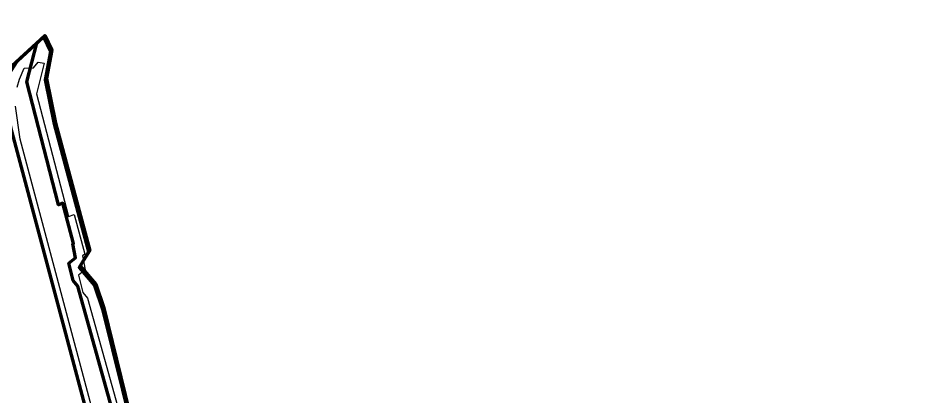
# Model space of a CAD drawing. Header units: millimetres. Extents: x 1378883 to 1389513, y 5662980 to 5673292.
# Drawn here: x 1383360 to 1385229, y 5671246 to 5672029 of the extents above; entities that cross this region are included whole.
import ezdxf

# ---------------------------------------------------------------- set-up
doc = ezdxf.new("R2010")
doc.units = ezdxf.units.MM
doc.layers.add('_5Інше', color=252, linetype='Continuous', lineweight=25)
for name, color, linetype in [('ВулНазва', 7, 'Continuous'), ('КартаСкан', 252, 'Continuous'), ('межа по генплану', 7, 'Continuous'), ('район', 6, 'Continuous')]:
    doc.layers.add(name, color=color, linetype=linetype)
picture_1 = doc.add_image_def('image1.tif', size_in_pixel=(29607, 29619))

# ---------------------------------------------------------------- blocks, each defined once
blk = doc.blocks.new('ЛвЗд')
at = {"layer": '_5Інше', "color": 204, "linetype": 'Continuous'}
for points in [[(46450.605, 29681.693), (46460.245, 29704.994)], [(46460.245, 29704.994), (46479.519, 29705.086)], [(46479.519, 29705.086), (46489.16, 29716.929)], [(46502.115, 29714.529), (46485.614, 29651.75)], [(46489.16, 29716.929), (46502.115, 29714.529)], [(46445.871, 29665.442), (46450.605, 29681.693)], [(46485.614, 29651.75), (46550, 29397)], [(46451, 29558), (46442, 29626)], [(46603.769, 28972.58), (46451, 29558)], [(46550, 29397), (46562, 29401)], [(46562, 29401), (46584, 29319)], [(46584, 29319), (46579, 29316)], [(46579, 29316), (46584, 29287)], [(46584, 29287), (46570, 29276)], [(46570, 29276), (46579, 29240)], [(46579, 29240), (46589, 29228)], [(46589, 29228), (46672.255, 28920.883)]]:
    blk.add_lwpolyline(points, dxfattribs=at)

msp = doc.modelspace()

# ---------------------------------------------------------------- linework, layer by layer
at = {"layer": 'межа по генплану', "color": 5, "lineweight": 70}
msp.add_lwpolyline([(1383241.6, 5671833.3), (1383413.2, 5671990.8), (1383427.7, 5671960.3), (1383416.5, 5671901.9), (1383435.2, 5671809.8), (1383506.1, 5671545.9), (1383486.5, 5671513.7), (1383518.8, 5671476.3), (1383535.2, 5671427.4), (1383596.9, 5671176.5)], dxfattribs=at)
msp.add_lwpolyline([(1383241.6, 5671833.3), (1383413.2, 5671990.8), (1383427.7, 5671960.3), (1383416.5, 5671901.9), (1383435.2, 5671809.8), (1383506.1, 5671545.9), (1383486.5, 5671513.7), (1383518.8, 5671476.3), (1383535.2, 5671427.4), (1383596.9, 5671176.5)], dxfattribs=at)
at = {"layer": 'межа по генплану', "color": 3, "lineweight": 70}
msp.add_lwpolyline([(1383241.6, 5671833.3), (1383413.2, 5671990.8), (1383427.7, 5671960.3), (1383416.5, 5671901.9), (1383435.2, 5671809.8), (1383506.1, 5671545.9), (1383486.5, 5671513.7), (1383518.8, 5671476.3), (1383535.2, 5671427.4), (1383596.9, 5671176.5)], dxfattribs=at)
msp.add_lwpolyline([(1383241.6, 5671833.3), (1383413.2, 5671990.8), (1383427.7, 5671960.3), (1383416.5, 5671901.9), (1383435.2, 5671809.8), (1383506.1, 5671545.9), (1383486.5, 5671513.7), (1383518.8, 5671476.3), (1383535.2, 5671427.4), (1383596.9, 5671176.5)], dxfattribs=at)
msp.add_lwpolyline([(1383241.6, 5671833.3), (1383413.2, 5671990.8), (1383427.7, 5671960.3), (1383416.5, 5671901.9), (1383435.2, 5671809.8), (1383506.1, 5671545.9), (1383486.5, 5671513.7), (1383518.8, 5671476.3), (1383535.2, 5671427.4), (1383596.9, 5671176.5)], dxfattribs=at)
at = {"layer": 'межа по генплану', "color": 2, "lineweight": 70}
msp.add_lwpolyline([(1383241.6, 5671833.3), (1383413.2, 5671990.8), (1383427.7, 5671960.3), (1383416.5, 5671901.9), (1383435.2, 5671809.8), (1383506.1, 5671545.9), (1383486.5, 5671513.7), (1383518.8, 5671476.3), (1383535.2, 5671427.4), (1383596.9, 5671176.5)], dxfattribs=at)
at = {"layer": 'межа по генплану', "color": 1, "lineweight": 70}
msp.add_lwpolyline([(1383244, 5671836.1), (1383415.6, 5671993.6), (1383430.1, 5671963.1), (1383418.9, 5671904.7), (1383437.6, 5671812.7), (1383508.5, 5671548.7), (1383488.9, 5671516.5), (1383521.2, 5671479.1), (1383537.6, 5671430.2), (1383599.3, 5671179.3)], dxfattribs=at)
at = {"layer": 'район', "color": 6, "lineweight": 100}
for points in [[(1383701.8, 5671217.8), (1383681.8, 5671139.3), (1383632.4, 5671024.6), (1383602.5, 5670946.2), (1383604, 5671003.7), (1383604.3, 5671014.4), (1383597.5, 5671057.1), (1383561.1, 5671152.8), (1383572.3, 5671156.7), (1383569.3, 5671167.9), (1383484.2, 5671474.5), (1383474.2, 5671486.4), (1383465, 5671522.4), (1383478.9, 5671533.5), (1383473.7, 5671562.4), (1383474.7, 5671563), (1383453, 5671646.2), (1383444.2, 5671643.3), (1383378.4, 5671897.6), (1383398.9, 5671977.7)], [(1383358.2, 5671940.4), (1383338.3, 5671909), (1383334.9, 5671871.6), (1383344.3, 5671803.7), (1383500.5, 5671219.2), (1383525.8, 5671189.1), (1383541.3, 5671160.9), (1383544.2, 5671147.1), (1383555.1, 5671150.4), (1383569.8, 5671110.3), (1383571.2, 5671110.7), (1383582.4, 5671084.7), (1383591.7, 5671055.6), (1383597.8, 5671029.2), (1383602, 5671005.6), (1383599.6, 5670980), (1383595.9, 5670955.9), (1383595.9, 5670955.9), (1383587.3, 5670918.5), (1383523.2, 5670781.3)]]:
    msp.add_lwpolyline(points, dxfattribs=at)

# ---------------------------------------------------------------- block references
at = {"layer": 'ВулНазва', "color": 7, "lineweight": 9, "rotation": 0.3369352804470327}
msp.add_blockref('ЛвЗд', (1337088, 5641948.4), dxfattribs=at)

# ---------------------------------------------------------------- pictures from other files: only their frames are drawn
at = {"layer": 'КартаСкан'}
image = msp.add_image(picture_1, insert=(1378952, 5663192.3), size_in_units=(10026.9, 10031), rotation=0.39543, dxfattribs=at)
image.dxf.flags = 15

doc.saveas('drawing.dxf')
